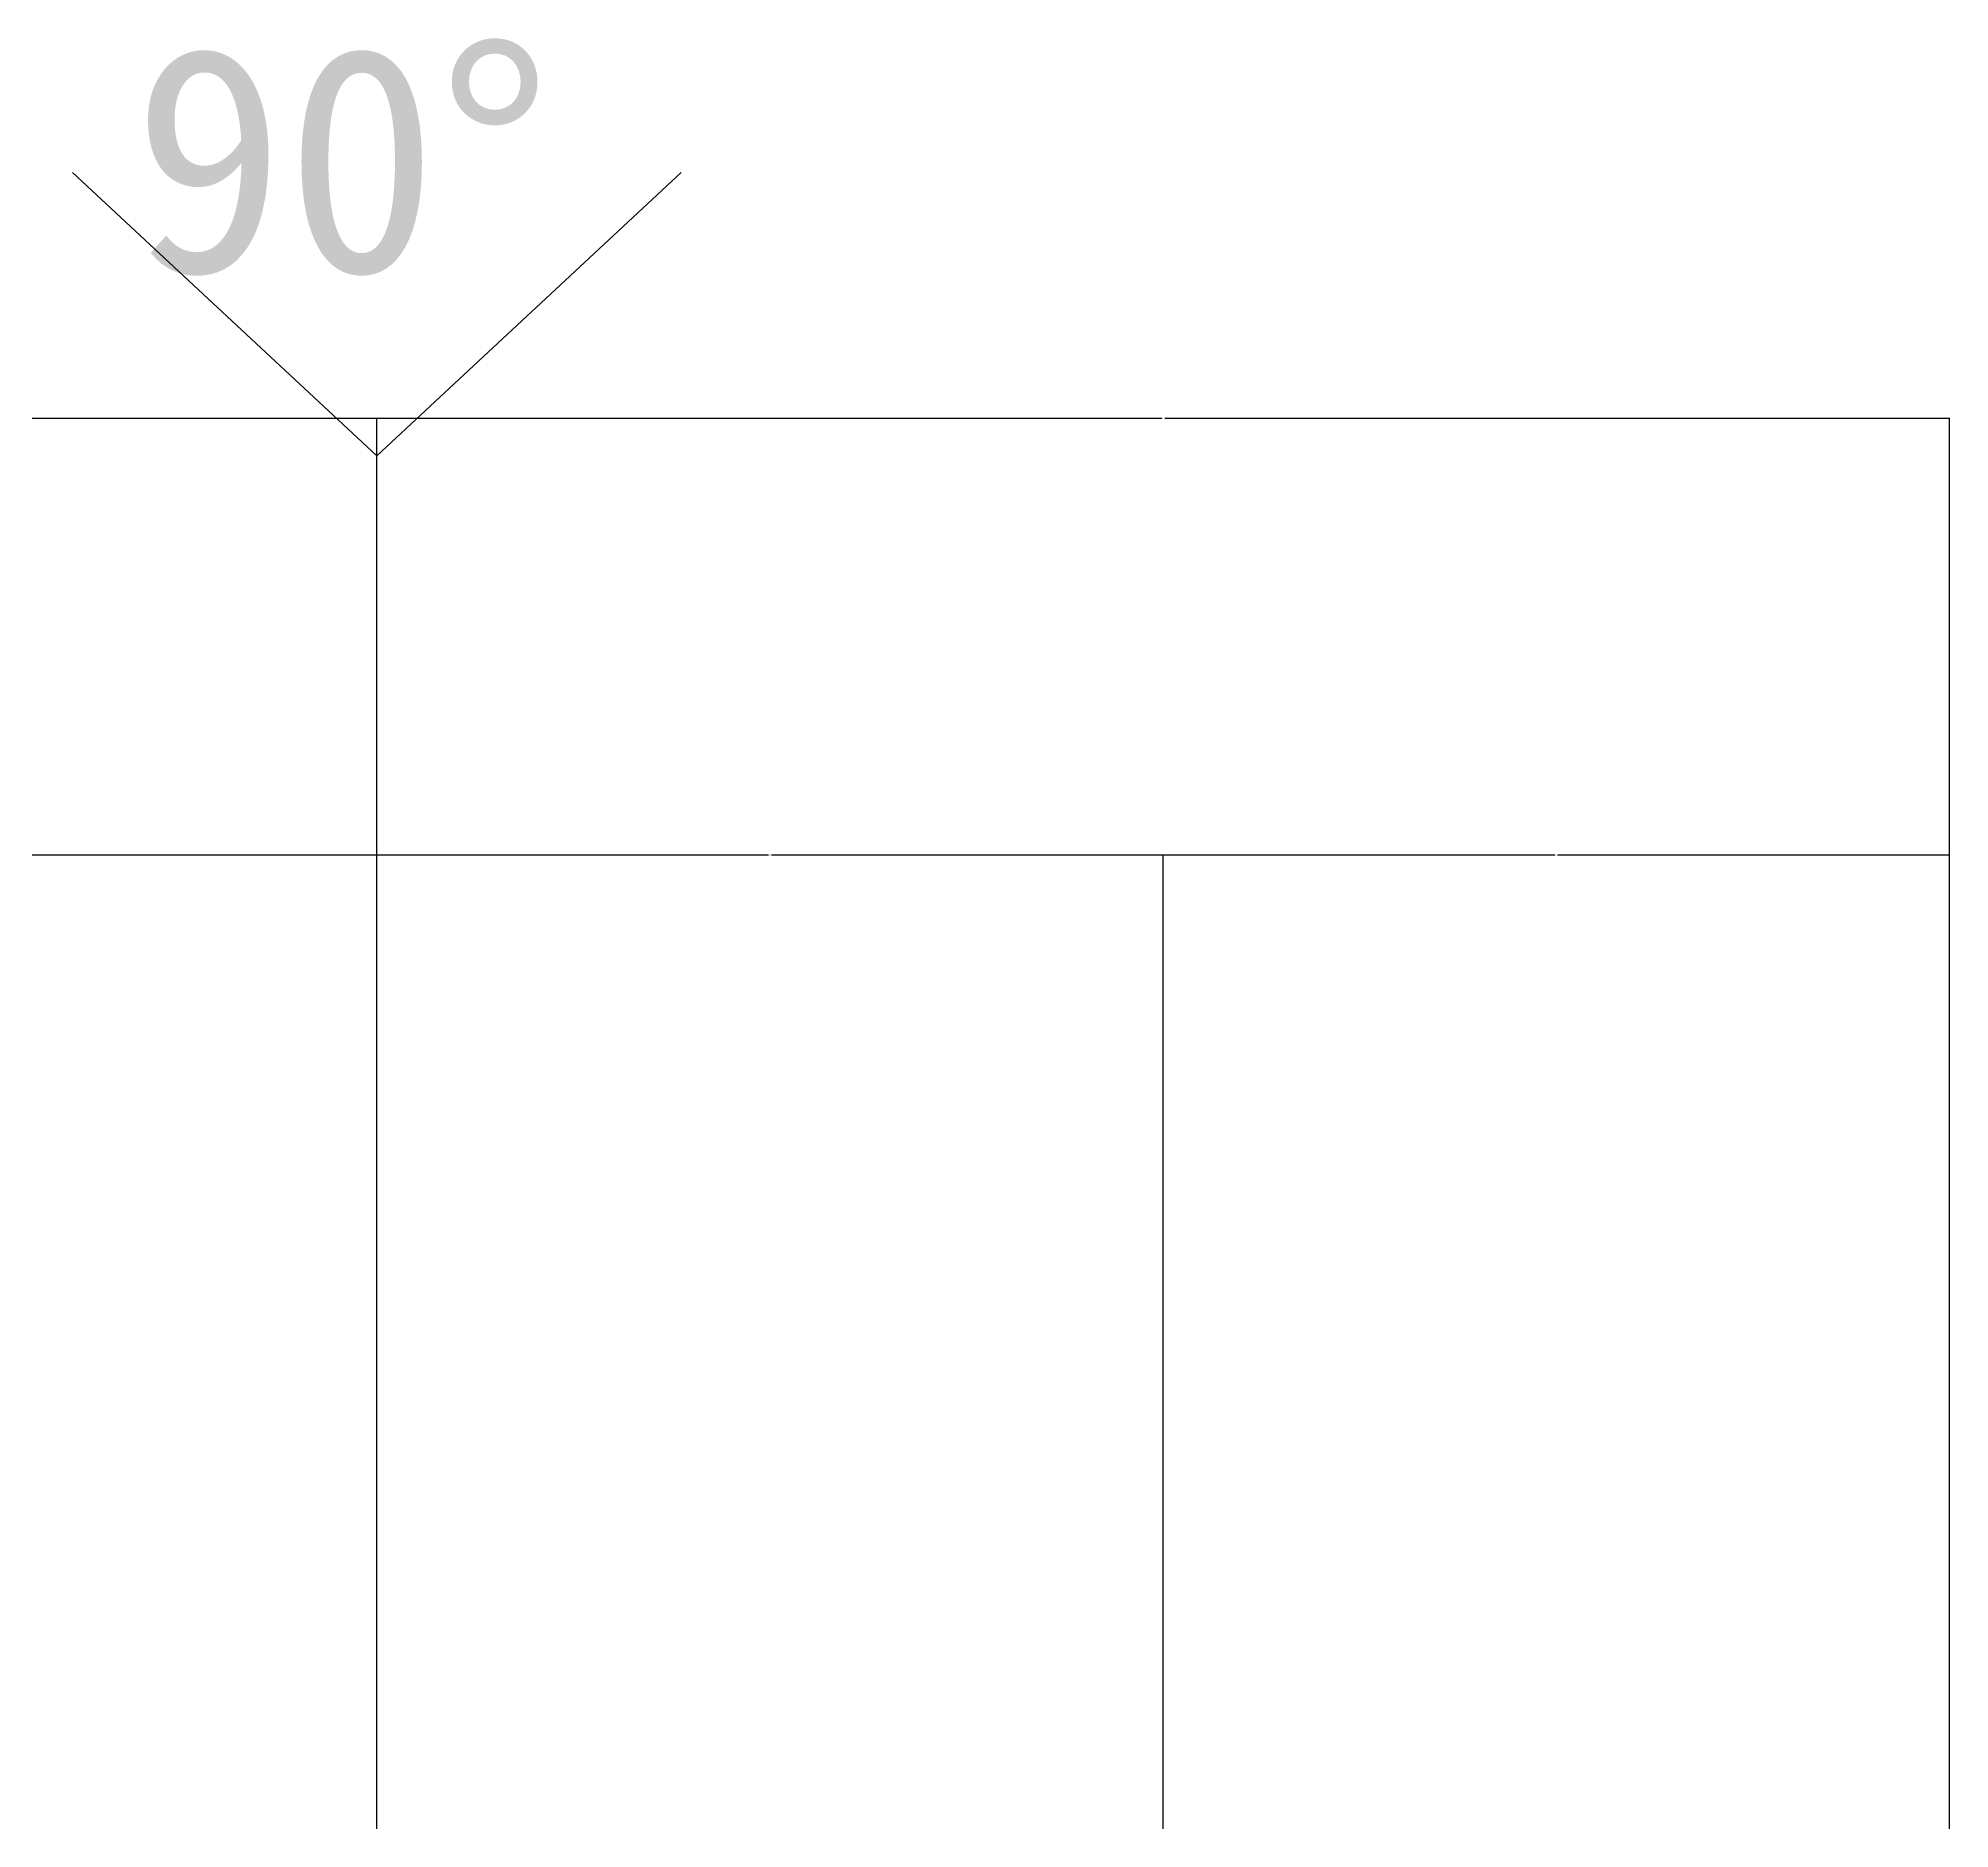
# Model space of a CAD drawing. Header units: metres. Extents: x 46426 to 130526, y 61608 to 121008.
# Drawn here: x 108041 to 110594, y 94182 to 96573 of the extents above; entities that cross this region are included whole.
import ezdxf

# ---------------------------------------------------------------- set-up
doc = ezdxf.new("R2010")
doc.units = ezdxf.units.M
for name, color, linetype in [('PUB_DIM', 3, 'Continuous'), ('TEXT2', 7, 'Continuous'), ('WINDOW', 7, 'Continuous')]:
    doc.layers.add(name, color=color, linetype=linetype)
doc.dimstyles.get("Standard").update_dxf_attribs({"dimtxt": 2.5, "dimasz": 2.5, "dimexe": 1.25, "dimexo": 0.625, "dimtad": 1, "dimcen": 2.5, "dimazin": 3, "dimtfac": 1, "dimtmove": 0, "dimatfit": 3})

# ---------------------------------------------------------------- blocks, each defined once
blk = doc.blocks.new('*D146')
for p, q in [((105961.63, 96065.16), (103433.38, 96065.16)), ((103433.63, 94809.59), (103433.63, 96065.16)), ((108493.88, 96065.16), (105965.63, 96065.16)), ((108493.63, 94809.59), (108493.63, 96065.16))]:
    blk.add_line(p, q)
at = {"layer": 'Defpoints'}
for p in [(108493.63, 96065.16), (103433.63, 94809.59), (108493.63, 94809.59)]:
    blk.add_point(p, dxfattribs=at)
at = {"layer": 'PUB_DIM', "insert": (105963.63, 96065.16), "char_height": 1, "attachment_point": 5}
blk.add_mtext('5060', dxfattribs=at)
blk = doc.blocks.new('*D148')
for p, q in [((109541.63, 96065.16), (108493.38, 96065.16)), ((108493.63, 94809.59), (108493.63, 96065.16)), ((110593.88, 96065.16), (109545.63, 96065.16)), ((110593.63, 94809.59), (110593.63, 96065.16))]:
    blk.add_line(p, q)
at = {"layer": 'Defpoints'}
for p in [(110593.63, 96065.16), (108493.63, 94809.59), (110593.63, 94809.59)]:
    blk.add_point(p, dxfattribs=at)
at = {"layer": 'PUB_DIM', "insert": (109543.63, 96065.16), "char_height": 1, "attachment_point": 5}
blk.add_mtext('2100', dxfattribs=at)
blk = doc.blocks.new('*D149')
for p, q in [((110066.63, 95482.09), (109543.38, 95482.09)), ((109543.63, 94182.09), (109543.63, 95482.09)), ((110593.88, 95482.09), (110070.63, 95482.09)), ((110593.63, 94182.09), (110593.63, 95482.09))]:
    blk.add_line(p, q)
at = {"layer": 'Defpoints'}
for p in [(110593.63, 95482.09), (109543.63, 94182.09), (110593.63, 94182.09)]:
    blk.add_point(p, dxfattribs=at)
at = {"layer": 'PUB_DIM', "insert": (110068.63, 95482.09), "char_height": 1, "attachment_point": 5}
blk.add_mtext('1050', dxfattribs=at)
blk = doc.blocks.new('*D150')
for p, q in [((109016.63, 95482.09), (108493.38, 95482.09)), ((108493.63, 94182.09), (108493.63, 95482.09)), ((109543.88, 95482.09), (109020.63, 95482.09)), ((109543.63, 94182.09), (109543.63, 95482.09))]:
    blk.add_line(p, q)
at = {"layer": 'Defpoints'}
for p in [(109543.63, 95482.09), (108493.63, 94182.09), (109543.63, 94182.09)]:
    blk.add_point(p, dxfattribs=at)
at = {"layer": 'PUB_DIM', "insert": (109018.63, 95482.09), "char_height": 1, "attachment_point": 5}
blk.add_mtext('1050', dxfattribs=at)
blk = doc.blocks.new('*D153')
for p, q in [((107859.13, 95482.09), (107228.38, 95482.09)), ((107228.63, 94182.09), (107228.63, 95482.09)), ((108493.88, 95482.09), (107863.13, 95482.09)), ((108493.63, 94182.09), (108493.63, 95482.09))]:
    blk.add_line(p, q)
at = {"layer": 'Defpoints'}
for p in [(108493.63, 95482.09), (107228.63, 94182.09), (108493.63, 94182.09)]:
    blk.add_point(p, dxfattribs=at)
at = {"layer": 'PUB_DIM', "insert": (107861.13, 95482.09), "char_height": 1, "attachment_point": 5}
blk.add_mtext('1265', dxfattribs=at)

msp = doc.modelspace()

# ---------------------------------------------------------------- linework, layer by layer
at = {"layer": 'WINDOW'}
for q in [(108087.24, 96393.54), (108900.01, 96393.54)]:
    msp.add_line((108493.63, 96015.16), q, dxfattribs=at)

# ---------------------------------------------------------------- texts
at = {"layer": 'TEXT2'}
msp.add_text('90%%d', height=300, dxfattribs=at).set_placement((108167.18, 96260.43))

# ---------------------------------------------------------------- dimensions: what is measured, and where the dimension line sits
at = {"layer": 'PUB_DIM'}
for base, p1, p2, picture, middle in [((108493.63, 96065.16), (108493.63, 94809.59), (103433.63, 94809.59), '*D146', (105963.63, 96065.16)), ((110593.63, 96065.16), (110593.63, 94809.59), (108493.63, 94809.59), '*D148', (109543.63, 96065.16)), ((108493.63, 95482.09), (108493.63, 94182.09, 14.73), (107228.63, 94182.09, -76.17), '*D153', (107861.13, 95482.09)), ((109543.63, 95482.09), (109543.63, 94182.09), (108493.63, 94182.09, -76.17), '*D150', (109018.63, 95482.09)), ((110593.63, 95482.09), (110593.63, 94182.09, -76.17), (109543.63, 94182.09), '*D149', (110068.63, 95482.09))]:
    dim = msp.add_linear_dim(base=base, p1=p1, p2=p2, dimstyle='Standard', dxfattribs=at)
    dim.commit()
    dim.dimension.update_dxf_attribs({"geometry": picture, "text_midpoint": middle})

doc.saveas('drawing.dxf')
